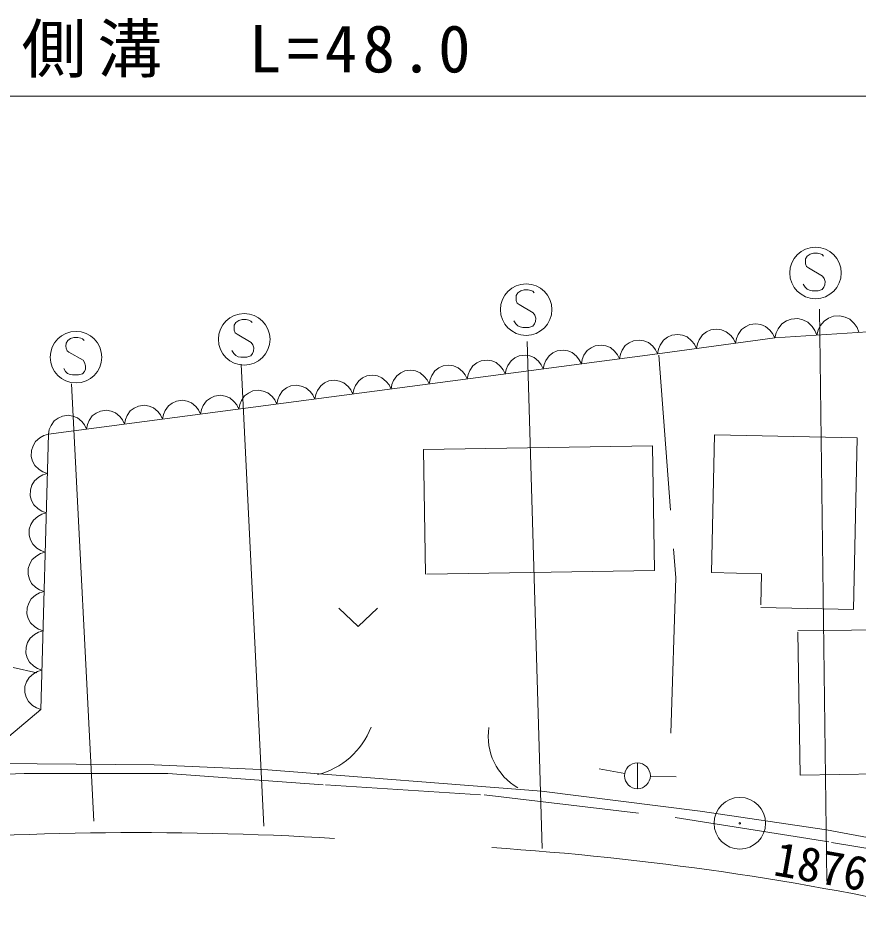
# Model space of a CAD drawing. Units: millimetres, scale not verified. Extents: x -19874 to 620126, y -204109 to 155891.
# Drawn here: x 144156 to 176560, y 75061 to 109677 of the extents above; entities that cross this region are included whole.
import ezdxf
from ezdxf.enums import TextEntityAlignment as Align

# ---------------------------------------------------------------- set-up
doc = ezdxf.new("R2010")
doc.units = ezdxf.units.MM
doc.header["$LTSCALE"] = 1000
doc.linetypes.add('DASHED', pattern=[7.5, 6, -1.5])
doc.layers.add('S-BGD', color=7, linetype='Continuous', lineweight=13)
doc.styles.add('ＭＳ ゴシック', font='')
doc.styles.get('ＭＳ ゴシック').set_extended_font_data('MS Gothic')

# ---------------------------------------------------------------- blocks, each defined once
blk = doc.blocks.new('BUHIN1')
at = {"color": 7, "linetype": 'Continuous', "lineweight": 13}
for radius in [0.995, 0.03]:
    blk.add_circle((0, 0), radius, dxfattribs=at)

msp = doc.modelspace()

# ---------------------------------------------------------------- linework, layer by layer
at = {"layer": 'S-BGD'}
for p, q in [((130502, 106661), (179606, 106661)), ((174599, 100488), (174534, 100378)), ((174709, 100563), (174599, 100488)), ((174839, 100598), (174709, 100563)), ((174994, 100598), (174839, 100598)), ((175099, 100578), (174994, 100598)), ((175174, 100543), (175099, 100578)), ((175229, 100483), (175174, 100543)), ((174534, 100378), (174529, 100263)), ((174529, 100263), (174534, 100188)), ((174534, 100188), (174574, 100088)), ((174574, 100088), (174644, 100033)), ((174644, 100033), (175189, 99718)), ((175189, 99718), (175249, 99628)), ((174514, 99288), (174444, 99403)), ((175279, 99383), (175244, 99288)), ((175249, 99628), (175289, 99503)), ((175289, 99503), (175279, 99383)), ((163439, 99073), (163374, 98963)), ((163549, 99148), (163439, 99073)), ((163679, 99183), (163549, 99148)), ((163834, 99183), (163679, 99183)), ((163939, 99163), (163834, 99183)), ((164014, 99128), (163939, 99163)), ((164069, 99068), (164014, 99128)), ((174594, 99213), (174514, 99288)), ((174689, 99168), (174594, 99213)), ((174789, 99153), (174689, 99168)), ((175019, 99153), (174789, 99153)), ((175174, 99198), (175019, 99153)), ((175244, 99288), (175174, 99198)), ((163374, 98963), (163369, 98848)), ((163369, 98848), (163374, 98773)), ((163374, 98773), (163414, 98673)), ((163414, 98673), (163484, 98618)), ((163484, 98618), (164029, 98303)), ((175070, 98444), (175360, 76373)), ((152673, 98002), (152563, 97927)), ((152803, 98037), (152673, 98002)), ((152958, 98037), (152803, 98037)), ((153063, 98017), (152958, 98037)), ((153138, 97982), (153063, 98017)), ((153193, 97922), (153138, 97982)), ((163354, 97873), (163284, 97988)), ((164029, 98303), (164089, 98213)), ((164119, 97968), (164084, 97873)), ((164089, 98213), (164129, 98088)), ((164129, 98088), (164119, 97968)), ((173798, 97985), (173626, 97875)), ((173985, 98058), (173798, 97985)), ((174237, 98075), (173985, 98058)), ((174432, 98027), (174237, 98075)), ((174618, 97941), (174432, 98027)), ((175252, 97983), (175105, 97794)), ((175424, 98093), (175252, 97983)), ((175611, 98167), (175424, 98093)), ((175863, 98183), (175611, 98167)), ((176059, 98135), (175863, 98183)), ((176244, 98050), (176059, 98135)), ((176414, 97881), (176244, 98050)), ((152498, 97817), (152493, 97702)), ((152493, 97702), (152498, 97627)), ((152563, 97927), (152498, 97817)), ((152498, 97627), (152538, 97527)), ((163434, 97798), (163354, 97873)), ((163529, 97753), (163434, 97798)), ((163629, 97738), (163529, 97753)), ((163859, 97738), (163629, 97738)), ((164014, 97783), (163859, 97738)), ((164084, 97873), (164014, 97783)), ((170881, 97639), (170711, 97559)), ((171114, 97671), (170881, 97639)), ((171299, 97639), (171114, 97671)), ((171477, 97571), (171299, 97639)), ((172065, 97651), (171940, 97465)), ((172218, 97764), (172065, 97651)), ((172388, 97844), (172218, 97764)), ((172621, 97876), (172388, 97844)), ((172806, 97843), (172621, 97876)), ((172984, 97776), (172806, 97843)), ((173153, 97630), (172984, 97776)), ((173264, 97495), (173153, 97630)), ((173344, 97329), (178222, 97655)), ((173479, 97686), (173396, 97521)), ((173626, 97875), (173479, 97686)), ((174788, 97773), (174618, 97941)), ((174896, 97621), (174788, 97773)), ((174970, 97438), (174896, 97621)), ((175023, 97629), (174970, 97438)), ((175105, 97794), (175023, 97629)), ((176523, 97729), (176414, 97881)), ((176596, 97546), (176523, 97729)), ((146185, 97311), (146075, 97236)), ((146315, 97346), (146185, 97311)), ((146470, 97346), (146315, 97346)), ((146575, 97326), (146470, 97346)), ((146650, 97291), (146575, 97326)), ((146705, 97231), (146650, 97291)), ((152538, 97527), (152608, 97472)), ((152608, 97472), (153153, 97157)), ((168823, 96715), (173344, 97329)), ((169204, 97354), (169051, 97241)), ((169374, 97435), (169204, 97354)), ((169607, 97466), (169374, 97435)), ((169792, 97434), (169607, 97466)), ((169970, 97366), (169792, 97434)), ((170140, 97220), (169970, 97366)), ((170558, 97446), (170433, 97260)), ((170711, 97559), (170558, 97446)), ((171647, 97425), (171477, 97571)), ((171757, 97290), (171647, 97425)), ((171837, 97125), (171757, 97290)), ((171874, 97306), (171837, 97125)), ((171940, 97465), (171874, 97306)), ((173344, 97329), (173264, 97495)), ((173396, 97521), (173344, 97329)), ((146010, 97126), (146005, 97011)), ((146005, 97011), (146010, 96936)), ((146075, 97236), (146010, 97126)), ((146010, 96936), (146050, 96836)), ((153153, 97157), (153213, 97067)), ((153213, 97067), (153253, 96942)), ((153253, 96942), (153243, 96822)), ((163794, 97191), (164373, 77626)), ((166260, 96949), (166110, 96839)), ((166426, 97026), (166260, 96949)), ((166653, 97056), (166426, 97026)), ((166833, 97024), (166653, 97056)), ((167006, 96957), (166833, 97024)), ((167171, 96815), (167006, 96957)), ((167579, 97033), (167457, 96852)), ((167729, 97142), (167579, 97033)), ((167894, 97220), (167729, 97142)), ((168122, 97250), (167894, 97220)), ((168301, 97218), (168122, 97250)), ((168474, 97151), (168301, 97218)), ((168639, 97008), (168474, 97151)), ((168746, 96877), (168639, 97008)), ((168927, 97055), (168860, 96897)), ((169051, 97241), (168927, 97055)), ((170250, 97086), (170140, 97220)), ((170330, 96920), (170250, 97086)), ((170367, 97101), (170330, 96920)), ((170433, 97260), (170367, 97101)), ((145330, 93616), (168823, 96715)), ((146050, 96836), (146120, 96781)), ((146120, 96781), (146665, 96466)), ((152478, 96727), (152408, 96842)), ((152558, 96652), (152478, 96727)), ((152653, 96607), (152558, 96652)), ((152753, 96592), (152653, 96607)), ((152983, 96592), (152753, 96592)), ((153138, 96637), (152983, 96592)), ((153208, 96727), (153138, 96637)), ((153243, 96822), (153208, 96727)), ((163489, 96639), (163324, 96561)), ((163716, 96669), (163489, 96639)), ((163896, 96637), (163716, 96669)), ((164069, 96570), (163896, 96637)), ((164642, 96645), (164520, 96465)), ((164792, 96755), (164642, 96645)), ((164957, 96833), (164792, 96755)), ((165185, 96863), (164957, 96833)), ((165365, 96830), (165185, 96863)), ((165538, 96764), (165365, 96830)), ((165702, 96621), (165538, 96764)), ((165809, 96489), (165702, 96621)), ((165989, 96659), (165923, 96504)), ((166110, 96839), (165989, 96659)), ((167278, 96683), (167171, 96815)), ((167355, 96521), (167278, 96683)), ((167391, 96698), (167355, 96521)), ((167457, 96852), (167391, 96698)), ((168823, 96715), (168746, 96877)), ((168860, 96897), (168823, 96715)), ((146665, 96466), (146725, 96376)), ((146725, 96376), (146765, 96251)), ((146765, 96251), (146755, 96131)), ((152768, 96324), (153636, 78494)), ((160552, 96252), (160387, 96174)), ((160780, 96282), (160552, 96252)), ((160960, 96249), (160780, 96282)), ((161133, 96182), (160960, 96249)), ((161705, 96258), (161584, 96078)), ((161855, 96367), (161705, 96258)), ((162021, 96445), (161855, 96367)), ((162248, 96475), (162021, 96445)), ((162428, 96443), (162248, 96475)), ((162601, 96376), (162428, 96443)), ((162766, 96234), (162601, 96376)), ((162873, 96102), (162766, 96234)), ((163052, 96271), (162986, 96117)), ((163174, 96452), (163052, 96271)), ((163324, 96561), (163174, 96452)), ((164234, 96427), (164069, 96570)), ((164341, 96296), (164234, 96427)), ((164418, 96134), (164341, 96296)), ((164455, 96311), (164418, 96134)), ((164520, 96465), (164455, 96311)), ((165887, 96328), (165809, 96489)), ((165923, 96504), (165887, 96328)), ((145990, 96036), (145920, 96151)), ((146070, 95961), (145990, 96036)), ((146165, 95916), (146070, 95961)), ((146265, 95901), (146165, 95916)), ((146495, 95901), (146265, 95901)), ((146650, 95946), (146495, 95901)), ((146720, 96036), (146650, 95946)), ((146755, 96131), (146720, 96036)), ((157843, 95894), (157616, 95864)), ((158023, 95862), (157843, 95894)), ((158919, 95980), (158769, 95871)), ((159084, 96058), (158919, 95980)), ((159311, 96088), (159084, 96058)), ((159491, 96056), (159311, 96088)), ((159664, 95989), (159491, 96056)), ((159829, 95846), (159664, 95989)), ((160237, 96064), (160115, 95884)), ((160387, 96174), (160237, 96064)), ((161297, 96040), (161133, 96182)), ((161404, 95908), (161297, 96040)), ((161482, 95747), (161404, 95908)), ((161518, 95923), (161482, 95747)), ((161584, 96078), (161518, 95923)), ((162950, 95940), (162873, 96102)), ((162986, 96117), (162950, 95940)), ((146215, 95553), (147082, 78687)), ((155982, 95593), (155832, 95483)), ((156147, 95670), (155982, 95593)), ((156375, 95700), (156147, 95670)), ((156555, 95668), (156375, 95700)), ((156728, 95601), (156555, 95668)), ((156892, 95459), (156728, 95601)), ((157300, 95677), (157179, 95497)), ((157450, 95786), (157300, 95677)), ((157616, 95864), (157450, 95786)), ((158196, 95795), (158023, 95862)), ((158361, 95652), (158196, 95795)), ((158468, 95521), (158361, 95652)), ((158647, 95690), (158581, 95536)), ((158769, 95871), (158647, 95690)), ((159936, 95715), (159829, 95846)), ((160013, 95553), (159936, 95715)), ((160050, 95730), (160013, 95553)), ((160115, 95884), (160050, 95730)), ((153045, 95205), (152895, 95096)), ((153211, 95283), (153045, 95205)), ((153438, 95313), (153211, 95283)), ((153618, 95281), (153438, 95313)), ((153791, 95214), (153618, 95281)), ((153956, 95071), (153791, 95214)), ((154364, 95290), (154242, 95109)), ((154514, 95399), (154364, 95290)), ((154679, 95477), (154514, 95399)), ((154906, 95507), (154679, 95477)), ((155086, 95474), (154906, 95507)), ((155259, 95408), (155086, 95474)), ((155424, 95265), (155259, 95408)), ((155531, 95134), (155424, 95265)), ((155710, 95303), (155645, 95149)), ((155832, 95483), (155710, 95303)), ((156999, 95327), (156892, 95459)), ((157077, 95166), (156999, 95327)), ((157113, 95342), (157077, 95166)), ((157179, 95497), (157113, 95342)), ((158545, 95359), (158468, 95521)), ((158581, 95536), (158545, 95359)), ((150274, 94896), (150109, 94818)), ((150501, 94926), (150274, 94896)), ((150681, 94893), (150501, 94926)), ((150854, 94827), (150681, 94893)), ((151427, 94902), (151305, 94722)), ((151577, 95012), (151427, 94902)), ((151742, 95089), (151577, 95012)), ((151970, 95119), (151742, 95089)), ((152150, 95087), (151970, 95119)), ((152323, 95020), (152150, 95087)), ((152487, 94878), (152323, 95020)), ((152594, 94746), (152487, 94878)), ((152774, 94915), (152708, 94761)), ((152895, 95096), (152774, 94915)), ((154063, 94940), (153956, 95071)), ((154140, 94778), (154063, 94940)), ((154176, 94955), (154140, 94778)), ((154242, 95109), (154176, 94955)), ((155608, 94972), (155531, 95134)), ((155645, 95149), (155608, 94972)), ((147337, 94508), (147172, 94430)), ((147565, 94538), (147337, 94508)), ((147745, 94506), (147565, 94538)), ((147918, 94439), (147745, 94506)), ((148490, 94515), (148369, 94334)), ((148640, 94624), (148490, 94515)), ((148806, 94702), (148640, 94624)), ((149033, 94732), (148806, 94702)), ((149213, 94700), (149033, 94732)), ((149386, 94633), (149213, 94700)), ((149551, 94490), (149386, 94633)), ((149837, 94528), (149771, 94374)), ((149959, 94708), (149837, 94528)), ((150109, 94818), (149959, 94708)), ((151019, 94684), (150854, 94827)), ((151126, 94552), (151019, 94684)), ((151203, 94391), (151126, 94552)), ((151240, 94567), (151203, 94391)), ((151305, 94722), (151240, 94567)), ((152672, 94585), (152594, 94746)), ((152708, 94761), (152672, 94585)), ((145704, 94237), (145554, 94127)), ((145869, 94315), (145704, 94237)), ((146096, 94345), (145869, 94315)), ((146276, 94312), (146096, 94345)), ((146449, 94246), (146276, 94312)), ((146614, 94103), (146449, 94246)), ((147022, 94321), (146900, 94141)), ((147172, 94430), (147022, 94321)), ((148082, 94297), (147918, 94439)), ((148189, 94165), (148082, 94297)), ((148267, 94003), (148189, 94165)), ((148303, 94180), (148267, 94003)), ((148369, 94334), (148303, 94180)), ((149658, 94359), (149551, 94490)), ((149735, 94197), (149658, 94359)), ((149771, 94374), (149735, 94197)), ((145432, 93947), (145366, 93793)), ((145554, 94127), (145432, 93947)), ((146721, 93971), (146614, 94103)), ((146798, 93810), (146721, 93971)), ((146835, 93986), (146798, 93810)), ((146900, 94141), (146835, 93986)), ((145003, 93477), (144832, 93333)), ((145154, 93564), (145003, 93477)), ((145041, 82992), (145330, 93616)), ((145330, 93616), (145154, 93564)), ((145366, 93793), (145330, 93616)), ((171023, 93589), (170913, 88274)), ((176524, 93474), (171023, 93589)), ((176386, 86856), (176524, 93474)), ((144737, 93169), (144675, 92992)), ((144832, 93333), (144737, 93169)), ((168630, 93165), (159795, 93020)), ((168709, 88359), (168630, 93165)), ((144675, 92992), (144669, 92757)), ((159795, 93020), (159873, 88215)), ((144669, 92757), (144721, 92577)), ((144721, 92577), (144807, 92408)), ((144807, 92408), (144970, 92255)), ((144970, 92255), (145116, 92164)), ((145289, 92098), (145112, 92046)), ((145116, 92164), (145289, 92098)), ((144791, 91816), (144695, 91651)), ((144962, 91959), (144791, 91816)), ((145112, 92046), (144962, 91959)), ((144634, 91474), (144627, 91239)), ((144695, 91651), (144634, 91474)), ((144627, 91239), (144679, 91059)), ((144679, 91059), (144766, 90890)), ((144766, 90890), (144929, 90737)), ((144929, 90737), (145074, 90646)), ((144921, 90441), (144750, 90298)), ((145071, 90528), (144921, 90441)), ((145247, 90581), (145071, 90528)), ((145074, 90646), (145247, 90581)), ((144654, 90134), (144592, 89957)), ((144750, 90298), (144654, 90134)), ((144592, 89957), (144586, 89722)), ((144586, 89722), (144638, 89542)), ((144638, 89542), (144725, 89372)), ((144725, 89372), (144887, 89220)), ((145030, 89011), (144879, 88924)), ((144887, 89220), (145033, 89128)), ((145206, 89063), (145030, 89011)), ((145033, 89128), (145206, 89063)), ((144708, 88780), (144613, 88616)), ((144879, 88924), (144708, 88780)), ((144551, 88439), (144545, 88204)), ((144613, 88616), (144551, 88439)), ((159921, 88215), (168709, 88359)), ((170913, 88274), (172841, 88233)), ((144545, 88204), (144597, 88024)), ((144597, 88024), (144683, 87855)), ((172841, 88233), (172816, 87026)), ((144683, 87855), (144846, 87702)), ((144846, 87702), (144992, 87611)), ((144992, 87611), (145165, 87545)), ((144667, 87263), (144572, 87098)), ((144838, 87406), (144667, 87263)), ((144989, 87493), (144838, 87406)), ((145165, 87545), (144989, 87493)), ((144510, 86921), (144503, 86686)), ((144572, 87098), (144510, 86921)), ((156529, 86907), (157279, 86198)), ((157279, 86198), (158029, 86907)), ((172816, 86930), (176386, 86856)), ((144503, 86686), (144555, 86506)), ((144555, 86506), (144642, 86337)), ((144642, 86337), (144805, 86184)), ((144797, 85888), (144626, 85745)), ((144947, 85975), (144797, 85888)), ((144805, 86184), (144950, 86093)), ((145123, 86028), (144947, 85975)), ((144950, 86093), (145123, 86028)), ((174243, 86026), (177492, 86073)), ((174323, 80462), (174243, 85979)), ((144530, 85580), (144468, 85404)), ((144626, 85745), (144530, 85580)), ((144468, 85404), (144462, 85168)), ((144462, 85168), (144514, 84989)), ((144514, 84989), (144601, 84819)), ((144601, 84819), (144764, 84667)), ((144764, 84667), (144909, 84575)), ((145082, 84510), (144906, 84458)), ((144909, 84575), (145082, 84510)), ((144585, 84227), (144489, 84063)), ((144756, 84371), (144585, 84227)), ((144906, 84458), (144756, 84371)), ((144427, 83886), (144421, 83651)), ((144489, 84063), (144427, 83886)), ((144421, 83651), (144473, 83471)), ((144473, 83471), (144559, 83301)), ((144559, 83301), (144722, 83149)), ((144722, 83149), (144868, 83058)), ((143155, 81409), (145041, 82992)), ((144868, 83058), (145041, 82992)), ((143260, 80906), (149412, 80854)), ((149412, 80854), (153798, 80661)), ((153798, 80661), (164354, 79842)), ((167558, 80525), (166574, 80704)), ((168050, 80933), (168050, 79938)), ((168549, 80422), (169549, 80395)), ((177573, 80509), (174323, 80462)), ((164354, 79842), (170476, 79071)), ((170476, 79071), (175344, 78348)), ((175344, 78348), (179204, 77623))]:
    msp.add_line(p, q, dxfattribs=at)
at = {"layer": 'S-BGD', "linetype": 'DASHED'}
for p, q in [((168874, 96665), (169530, 88078)), ((169530, 88078), (169311, 81021)), ((143972, 84613), (144887, 84406)), ((138900, 80372), (144395, 80517)), ((144395, 80517), (149939, 80517)), ((149939, 80517), (156012, 80083)), ((156012, 80083), (162137, 79697)), ((162137, 79697), (169512, 78830)), ((169512, 78830), (175537, 77866)), ((175537, 77866), (178381, 77384))]:
    msp.add_line(p, q, dxfattribs=at)
at = {"layer": 'S-BGD'}
for centre, radius in [((174919, 99838), 995), ((163759, 98423), 995), ((152883, 97277), 995), ((146395, 96586), 995), ((168050, 80435), 498)]:
    msp.add_circle(centre, radius, dxfattribs=at)
for centre, radius, start, end in [((154974, 83392), 3004, 284.0823, 338.8628), ((164576, 81951), 2282, 171.3208, 240.2178), ((148858, -47362), 125606, 86.57172, 95.17099), ((155023, -35867), 113770, 77.21749, 86.26363)]:
    msp.add_arc(centre, radius, start, end, dxfattribs=at)

# ---------------------------------------------------------------- block references
at = {"layer": 'S-BGD', "xscale": 1000, "yscale": 1000}
msp.add_blockref('BUHIN1', (172001, 78603), dxfattribs=at)

# ---------------------------------------------------------------- texts
at = {"layer": 'S-BGD', "style": 'ＭＳ ゴシック'}
msp.add_text('18768-00-2', height=1320, rotation=350, dxfattribs=at).set_placement((173181, 76215), align=Align.BOTTOM_LEFT)
at = {"layer": 'S-BGD', "insert": (144294, 107372), "char_height": 1833, "attachment_point": 7, "style": 'ＭＳ ゴシック'}
msp.add_mtext('\\T1.17;側溝\u3000L=48.0', dxfattribs=at)

doc.saveas('drawing.dxf')
